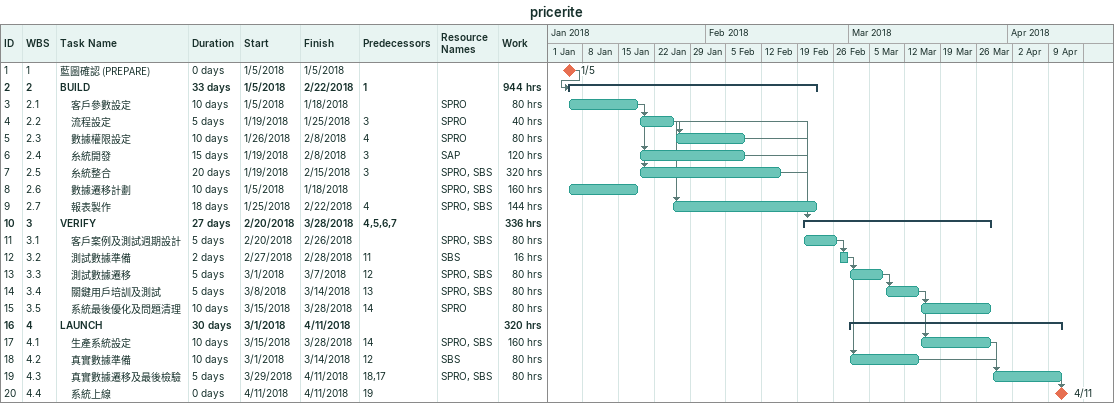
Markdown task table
pricerite

| ID | WBS | Task | Duration | Start | Finish | Predecessors | Resources | Work (h) |
|---|---|---|---|---|---|---|---|---|
| 1 | 1 | 藍圖確認 (PREPARE) | 0d | 2018-01-05 | 2018-01-05 |  |  |  |
| 2 | 2 | **BUILD** | 33d | 2018-01-05 | 2018-02-22 | 1 |  | 944 |
| 3 | 2.1 | 客戶參數設定 | 10d | 2018-01-05 | 2018-01-18 |  | SPRO | 80 |
| 4 | 2.2 | 流程設定 | 5d | 2018-01-19 | 2018-01-25 | 3 | SPRO | 40 |
| 5 | 2.3 | 數據權限設定 | 10d | 2018-01-26 | 2018-02-08 | 4 | SPRO | 80 |
| 6 | 2.4 | 糸統開發 | 15d | 2018-01-19 | 2018-02-08 | 3 | SAP | 120 |
| 7 | 2.5 | 糸統整合 | 20d | 2018-01-19 | 2018-02-15 | 3 | SPRO, SBS | 320 |
| 8 | 2.6 | 數據遷移計劃 | 10d | 2018-01-05 | 2018-01-18 |  | SPRO, SBS | 160 |
| 9 | 2.7 | 報表製作 | 18d | 2018-01-25 | 2018-02-22 | 4 | SPRO, SBS | 144 |
| 10 | 3 | **VERIFY** | 27d | 2018-02-20 | 2018-03-28 | 4, 5, 6, 7 |  | 336 |
| 11 | 3.1 | 客戶案例及測試週期設計 | 5d | 2018-02-20 | 2018-02-26 |  | SPRO, SBS | 80 |
| 12 | 3.2 | 測試數據準備 | 2d | 2018-02-27 | 2018-02-28 | 11 | SBS | 16 |
| 13 | 3.3 | 測試數據遷移 | 5d | 2018-03-01 | 2018-03-07 | 12 | SPRO, SBS | 80 |
| 14 | 3.4 | 關鍵用戶培訓及測試 | 5d | 2018-03-08 | 2018-03-14 | 13 | SPRO, SBS | 80 |
| 15 | 3.5 | 系統最後優化及問題清理 | 10d | 2018-03-15 | 2018-03-28 | 14 | SPRO | 80 |
| 16 | 4 | **LAUNCH** | 30d | 2018-03-01 | 2018-04-11 |  |  | 320 |
| 17 | 4.1 | 生產系統設定 | 10d | 2018-03-15 | 2018-03-28 | 14 | SPRO, SBS | 160 |
| 18 | 4.2 | 真實數據準備 | 10d | 2018-03-01 | 2018-03-14 | 12 | SBS | 80 |
| 19 | 4.3 | 真實數據遷移及最後檢驗 | 5d | 2018-03-29 | 2018-04-11 | 18, 17 | SPRO, SBS | 80 |
| 20 | 4.4 | 系統上線 | 0d | 2018-04-11 | 2018-04-11 | 19 |  |  |
